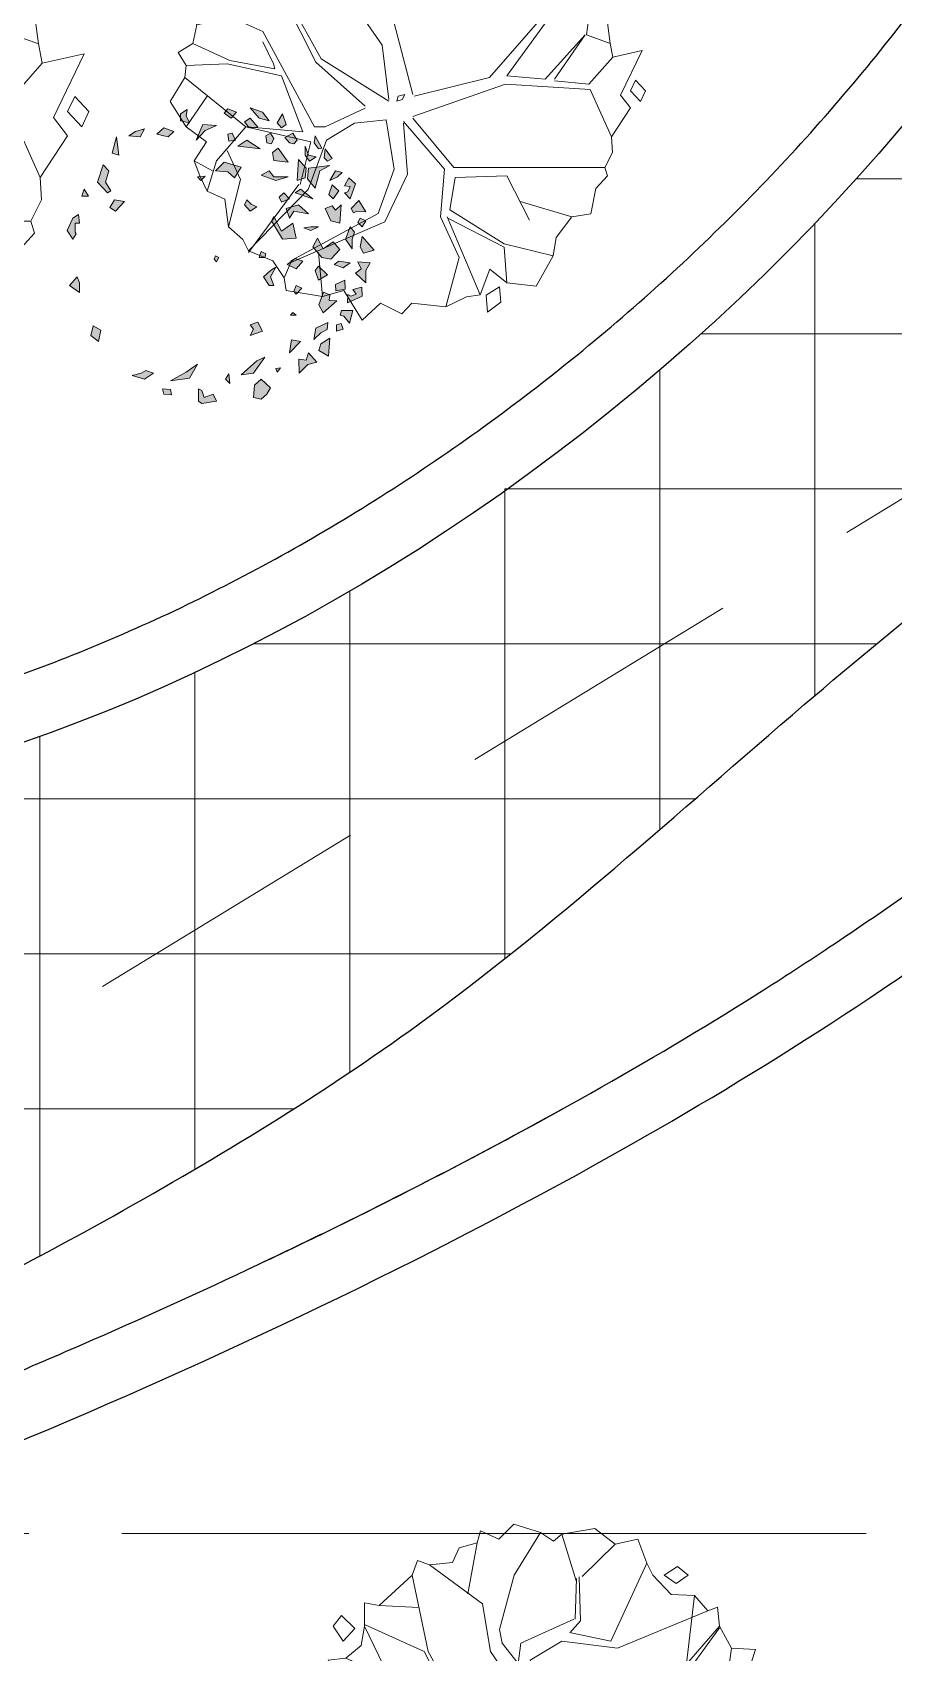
# Model space of a CAD drawing. Header units: inches. Extents: x -12 to 20935469, y -1604 to 24729220.
# Drawn here: x 20918247.1 to 20918313.8, y 24710426.8 to 24710552.2 of the extents above; entities that cross this region are included whole.
import ezdxf

# ---------------------------------------------------------------- set-up
doc = ezdxf.new("R2010")
doc.units = ezdxf.units.IN
doc.header["$LTSCALE"] = 0.03
doc.header["$MEASUREMENT"] = 0
doc.linetypes.add('ACAD_ISO08W100', pattern=[36, 24, -3, 6, -3])
doc.linetypes.add('DASHED2', pattern=[0.375, 0.25, -0.125])
for name, color, linetype, lineweight in [('Dot', 253, 'Continuous', 0), ('Grid Line', 252, 'Continuous', 18), ('hatch-1', 253, 'Continuous', 5), ('ILLUSTR-TREE', 74, 'Continuous', 0), ('wind.', 150, 'Continuous', 20)]:
    doc.layers.add(name, color=color, linetype=linetype, lineweight=lineweight)
doc.styles.add('ATTR', font='romans.shx', dxfattribs={"width": 0.8, "height": 0.7})

# ---------------------------------------------------------------- blocks, each defined once
blk = doc.blocks.new('fff')
at = {"layer": 'Grid Line', "color": 252, "linetype": 'ACAD_ISO08W100', "lineweight": 9, "ltscale": 80, "true_color": 0x939598}
blk.add_line((20833096.95, 24723708.72), (20830726.15, 24723708.72), dxfattribs=at)
blk = doc.blocks.new('TREE_009')
at = {"layer": 'ILLUSTR-TREE'}
for p, q in [((-12174.22, 13910.26), (-12175.66, 13905.24)), ((-12166.65, 13906.74), (-12174.22, 13910.26)), ((-12160.46, 13912.91), (-12166.65, 13906.74)), ((-12149.34, 13909.54), (-12160.46, 13912.91)), ((-12149.34, 13909.54), (-12160.26, 13891.83)), ((-12143.96, 13905.85), (-12149.34, 13909.54)), ((-12140.45, 13908.76), (-12143.96, 13905.85)), ((-12126.77, 13911.14), (-12140.45, 13908.76)), ((-12140.45, 13908.76), (-12134.4, 13889.01)), ((-12118.31, 13904.71), (-12126.77, 13911.14)), ((-12175.66, 13905.24), (-12183.16, 13903.21)), ((-12179.51, 13884.08), (-12175.66, 13905.24)), ((-12132.06, 13891.31), (-12118.31, 13904.71)), ((-12108.88, 13906.74), (-12118.31, 13904.71)), ((-12105.24, 13896.77), (-12108.88, 13906.74)), ((-12183.16, 13903.21), (-12185.91, 13897.04)), ((-12200.35, 13897.92), (-12202.62, 13891.83)), ((-12195.47, 13896.07), (-12200.35, 13897.92)), ((-12185.91, 13897.04), (-12195.47, 13896.07)), ((-12195.47, 13896.07), (-12173.46, 13879.85)), ((-12120.09, 13864.33), (-12105.24, 13896.77)), ((-12102.7, 13891.75), (-12105.24, 13896.77)), ((-12097.95, 13891.83), (-12092.45, 13895.36)), ((-12092.45, 13895.36), (-12088.05, 13891.83)), ((-12202.62, 13891.83), (-12216.38, 13879.14)), ((-12196.02, 13860.09), (-12202.62, 13891.83)), ((-12160.26, 13891.83), (-12166.31, 13869.26)), ((-12134.95, 13873.5), (-12134.4, 13890.42)), ((-12133.3, 13891.13), (-12132.75, 13872.79)), ((-12095.13, 13883.81), (-12102.7, 13891.75)), ((-12093, 13888.31), (-12097.95, 13891.83)), ((-12088.05, 13891.83), (-12093, 13888.31)), ((-12085.43, 13883.37), (-12095.13, 13883.81)), ((-12085.43, 13883.37), (-12088.74, 13855.16)), ((-12079.93, 13877.02), (-12085.43, 13883.37)), ((-12222.36, 13880.28), (-12222.43, 13870.68)), ((-12216.38, 13879.14), (-12222.36, 13880.28)), ((-12199.87, 13878.43), (-12216.38, 13879.14)), ((-12173.46, 13879.85), (-12170.16, 13860.09)), ((-12117.34, 13861.51), (-12079.93, 13877.02)), ((-12075.87, 13878.52), (-12079.93, 13877.02)), ((-12074.98, 13870.68), (-12075.87, 13878.52)), ((-12231.99, 13875), (-12235.43, 13870.59)), ((-12226.48, 13869.71), (-12231.99, 13875)), ((-12197.67, 13860.09), (-12222.43, 13871.38)), ((-12157.51, 13863.62), (-12135.5, 13873.5)), ((-12132.75, 13872.79), (-12137.15, 13867.85)), ((-12235.43, 13870.59), (-12231.3, 13864.41)), ((-12231.3, 13864.41), (-12226.48, 13869.71)), ((-12222.43, 13870.68), (-12223.73, 13862.65)), ((-12222.43, 13870.68), (-12212.52, 13850.22)), ((-12166.31, 13869.26), (-12165.21, 13863.62)), ((-12136.6, 13867.85), (-12120.09, 13864.33)), ((-12112.39, 13827.65), (-12074.98, 13870.68)), ((-12074.98, 13869.97), (-12105.24, 13828.35)), ((-12070.03, 13861.51), (-12074.98, 13870.68)), ((-12223.73, 13862.65), (-12230.13, 13857.27)), ((-12165.21, 13863.62), (-12158.61, 13855.16)), ((-12158.61, 13855.16), (-12157.51, 13863.62)), ((-12153.66, 13856.57), (-12140.45, 13864.33)), ((-12140.45, 13864.33), (-12117.34, 13861.51)), ((-12230.13, 13857.27), (-12237.49, 13856.48)), ((-12206.47, 13846.69), (-12230.13, 13857.27)), ((-12184.47, 13834), (-12197.67, 13860.09)), ((-12182.26, 13835.41), (-12196.02, 13860.09)), ((-12170.16, 13860.09), (-12156.96, 13841.05)), ((-12072.23, 13845.28), (-12070.03, 13861.51)), ((-12060.06, 13860.89), (-12070.03, 13861.51)), ((-12063.49, 13850.31), (-12060.06, 13860.89)), ((-12237.49, 13856.48), (-12233.98, 13849.52)), ((-12220.78, 13852.34), (-12233.98, 13849.52)), ((-12144.3, 13820.6), (-12153.66, 13856.57)), ((-12233.98, 13849.52), (-12235.63, 13841.76)), ((-12062.33, 13841.76), (-12063.49, 13850.31)), ((-12185.02, 13807.2), (-12206.47, 13846.69)), ((-12089.29, 13826.94), (-12072.78, 13845.28)), ((-12072.78, 13845.28), (-12085.43, 13826.94)), ((-12072.23, 13845.28), (-12062.33, 13841.76)), ((-12235.63, 13841.76), (-12241.62, 13837.97)), ((-12235.63, 13841.76), (-12220.23, 13834.7)), ((-12202.07, 13833.29), (-12206.47, 13842.46)), ((-12156.96, 13841.05), (-12154.21, 13818.48)), ((-12061.23, 13836.11), (-12062.33, 13841.76)), ((-12049.05, 13838.85), (-12061.23, 13836.11)), ((-12057.99, 13820.33), (-12049.05, 13838.85)), ((-12241.62, 13837.97), (-12238.38, 13832.59)), ((-12220.23, 13834.7), (-12201.52, 13831.18)), ((-12164.11, 13815.66), (-12184.47, 13834)), ((-12154.21, 13817.78), (-12182.26, 13835.41)), ((-12071.13, 13824.83), (-12061.23, 13836.11)), ((-12238.38, 13832.59), (-12238.93, 13827.65)), ((-12221.33, 13833.29), (-12238.38, 13832.59)), ((-12198.77, 13828.35), (-12221.33, 13833.29)), ((-12201.52, 13831.18), (-12202.07, 13833.29)), ((-12238.93, 13827.65), (-12245.05, 13817.69)), ((-12213.63, 13807.2), (-12238.93, 13827.65)), ((-12189.97, 13805.08), (-12198.77, 13828.35)), ((-12144.3, 13811.43), (-12105.79, 13824.83)), ((-12143.75, 13819.89), (-12112.39, 13827.65)), ((-12105.79, 13824.83), (-12070.58, 13822.71)), ((-12105.24, 13828.35), (-12089.29, 13826.94)), ((-12085.43, 13826.24), (-12071.13, 13824.83)), ((-12051.8, 13826.5), (-12053.87, 13822.1)), ((-12047.68, 13822.1), (-12051.8, 13826.5)), ((-12229.58, 13819.89), (-12238.38, 13807.2)), ((-12150.36, 13819.89), (-12150.9, 13817.78)), ((-12147.6, 13820.6), (-12150.36, 13819.89)), ((-12148.7, 13818.48), (-12147.6, 13820.6)), ((-12070.58, 13822.71), (-12061.78, 13802.96)), ((-12053.87, 13815.04), (-12057.99, 13820.33)), ((-12053.87, 13822.1), (-12049.74, 13817.69)), ((-12049.74, 13817.69), (-12047.68, 13822.1)), ((-12245.05, 13817.69), (-12238.38, 13807.2)), ((-12164.11, 13814.95), (-12180.61, 13807.2)), ((-12150.9, 13817.78), (-12148.7, 13818.48)), ((-12061.78, 13802.96), (-12053.87, 13815.04)), ((-12155.31, 13810.02), (-12168.51, 13808.61)), ((-12155.31, 13810.02), (-12152.01, 13789.56)), ((-12144.3, 13810.72), (-12127.25, 13790.27)), ((-12238.38, 13807.2), (-12229.92, 13800.94)), ((-12213.63, 13807.2), (-12225.73, 13793.09)), ((-12186.67, 13800.85), (-12213.63, 13807.2)), ((-12213.07, 13807.2), (-12189.97, 13805.08)), ((-12180.61, 13807.2), (-12185.02, 13807.2)), ((-12168.51, 13808.61), (-12180.06, 13801.55)), ((-12148.15, 13809.31), (-12131.1, 13789.56)), ((-12148.15, 13808.61), (-12146.5, 13787.45)), ((-12229.92, 13800.94), (-12235.08, 13793.09)), ((-12191.07, 13783.21), (-12186.67, 13800.85)), ((-12180.06, 13801.55), (-12187.77, 13781.1)), ((-12061.43, 13796.53), (-12061.78, 13802.96)), ((-12221.33, 13797.32), (-12215.83, 13785.33)), ((-12064.53, 13790.27), (-12061.43, 13796.53)), ((-12227.38, 13788.86), (-12235.08, 13793.09)), ((-12235.08, 13793.09), (-12232.68, 13786.83)), ((-12225.73, 13793.09), (-12229.58, 13780.39)), ((-12232.68, 13786.83), (-12229.58, 13780.39)), ((-12152.01, 13789.56), (-12158.61, 13771.22)), ((-12146.5, 13787.45), (-12155.86, 13767.7)), ((-12131.1, 13789.56), (-12132.75, 13769.81)), ((-12127.25, 13790.27), (-12064.53, 13790.27)), ((-12126.7, 13786.04), (-12105.24, 13786.74)), ((-12105.24, 13786.74), (-12095.89, 13768.4)), ((-12068.31, 13781.54), (-12063.49, 13786.83)), ((-12063.49, 13786.83), (-12064.53, 13790.27)), ((-12215.83, 13785.33), (-12220.78, 13765.58)), ((-12212.52, 13755), (-12191.62, 13783.21)), ((-12126.7, 13786.04), (-12128.9, 13772.63)), ((-12229.58, 13780.39), (-12222.36, 13777.13)), ((-12222.36, 13777.13), (-12220.78, 13765.58)), ((-12187.77, 13781.1), (-12212.52, 13755.71)), ((-12070.37, 13770.96), (-12068.31, 13781.54)), ((-12128.9, 13772.63), (-12106.34, 13758.53)), ((-12099.74, 13776.16), (-12078.28, 13769.81)), ((-12158.61, 13771.22), (-12194.92, 13751.47)), ((-12155.86, 13767.7), (-12194.92, 13750.77)), ((-12132.75, 13769.81), (-12125.05, 13752.89)), ((-12130, 13769.81), (-12116.24, 13737.37)), ((-12129.45, 13769.11), (-12106.34, 13757.12)), ((-12084.81, 13761.26), (-12078.28, 13769.81)), ((-12078.28, 13769.81), (-12070.37, 13770.96)), ((-12220.78, 13765.58), (-12214.79, 13760.38)), ((-12214.79, 13760.38), (-12212.52, 13755.71)), ((-12106.34, 13758.53), (-12085.98, 13753.59)), ((-12085.98, 13753.59), (-12084.81, 13761.26)), ((-12212.52, 13755.71), (-12202.42, 13751.56)), ((-12183.37, 13755), (-12181.71, 13736.66)), ((-12106.34, 13757.12), (-12105.24, 13742.31)), ((-12093.07, 13740.98), (-12085.98, 13753.59)), ((-12202.42, 13751.56), (-12197.67, 13744.42)), ((-12194.92, 13750.77), (-12197.67, 13744.42)), ((-12125.05, 13752.89), (-12130.55, 13732.43)), ((-12197.67, 13744.42), (-12196.91, 13739.22)), ((-12116.24, 13737.37), (-12112.32, 13748.04)), ((-12112.32, 13748.04), (-12105.24, 13742.31)), ((-12108.27, 13740.72), (-12113.77, 13737.19)), ((-12107.72, 13734.37), (-12108.27, 13740.72)), ((-12105.24, 13742.31), (-12093.07, 13740.98)), ((-12196.91, 13739.22), (-12181.71, 13736.66)), ((-12181.71, 13736.66), (-12172.84, 13739.22)), ((-12172.84, 13739.22), (-12165.28, 13726.88)), ((-12130.55, 13732.43), (-12121.95, 13736.57)), ((-12121.95, 13736.57), (-12116.24, 13737.37)), ((-12113.77, 13737.19), (-12113.22, 13730.14)), ((-12165.28, 13726.88), (-12157.71, 13733.93)), ((-12157.71, 13733.93), (-12148.77, 13729.52)), ((-12148.77, 13729.52), (-12144.65, 13733.93)), ((-12144.65, 13733.93), (-12130.55, 13732.43)), ((-12113.22, 13730.14), (-12107.72, 13734.37))]:
    blk.add_line(p, q, dxfattribs=at)
at = {"layer": 'ILLUSTR-TREE', "style": 'ATTR', "width": 0.8, "flags": 9}
blk.add_attdef('ESTCODE', (-12147.6, 13820.6), '', height=1.05, dxfattribs=at)
blk = doc.blocks.new('GRN1')
at = {"layer": 'ILLUSTR-TREE', "true_color": 0x30441d}
h = blk.add_hatch(color=89, dxfattribs=at)
h.paths.add_polyline_path([(0.2571, -0.0526), (0.2603, -0.0695), (0.2735, -0.0695), (0.2817, -0.0569), (0.2702, -0.059)])
h.paths.add_polyline_path([(0.2406, -0.0821), (0.2308, -0.0927), (0.2357, -0.1137), (0.2472, -0.1011)])
h.paths.add_polyline_path([(0.1897, 0.2148), (0.1848, 0.2064), (0.1914, 0.2), (0.2078, 0.2021)])
h.paths.add_polyline_path([(0.193, 0.1853), (0.1848, 0.1727), (0.1963, 0.1642), (0.2127, 0.1642), (0.1963, 0.1706)])
h.paths.add_polyline_path([(0.1864, 0.1053), (0.2012, 0.1032), (0.2094, 0.1137), (0.1831, 0.1327)])
h.paths.add_polyline_path([(0.2603, 0.0969), (0.2653, 0.0779), (0.285, 0.0611), (0.2768, 0.0842)])
h.paths.add_polyline_path([(0.2078, 0.08), (0.2242, 0.0547), (0.2127, 0.0379), (0.2111, 0.0547)])
h.paths.add_polyline_path([(0.2521, -0.0021), (0.2538, -0.0274), (0.2242, -0.04), (0.2423, -0.0232)])
h.paths.add_polyline_path([(0.2653, 0.0253), (0.2751, 0.0126), (0.2833, 0.019), (0.2768, 0.0358)])
h.paths.add_polyline_path([(0.2373, 0.0274), (0.2357, 0.019), (0.2226, 0.0211), (0.2242, 0.0337)])
h.paths.add_polyline_path([(0.2488, 0.0758), (0.2472, 0.059), (0.2587, 0.0505), (0.2653, 0.0611)])
h.paths.add_polyline_path([(0.2094, 0.1958), (0.2078, 0.1895), (0.2193, 0.1811), (0.2324, 0.1832)])
h.paths.add_polyline_path([(0.2291, 0.1263), (0.2193, 0.1348), (0.2176, 0.1432), (0.2242, 0.1495), (0.2373, 0.1411)])
h.paths.add_polyline_path([(0.2373, 0.099), (0.2275, 0.1053), (0.2176, 0.1011), (0.2193, 0.0927), (0.2324, 0.0905)])
h.paths.add_polyline_path([(0.2538, 0.1284), (0.2472, 0.12), (0.2571, 0.1116), (0.2735, 0.1221)])
h.paths.add_polyline_path([(0.1963, -0.1853), (0.1996, -0.1979), (0.2308, -0.1895)])
h.paths.add_polyline_path([(0.2456, -0.1369), (0.2308, -0.1453), (0.2324, -0.1663), (0.2406, -0.1537)])
h.paths.add_polyline_path([(0.0402, 0.1474), (0.0386, 0.1221), (0.0731, 0.1011), (0.0813, 0.1053), (0.0534, 0.12), (0.0682, 0.1411)])
h.paths.add_polyline_path([(0.0731, 0.278), (0.0616, 0.2716), (0.0698, 0.2632), (0.078, 0.2674)])
h.paths.add_polyline_path([(-0.2275, -0.0884), (-0.2226, -0.0526), (-0.1963, -0.0379), (-0.2111, -0.059)])
h.paths.add_polyline_path([(0.0205, 0.2527), (0.0386, 0.24), (0.0616, 0.2485), (0.0517, 0.2569), (0.0386, 0.2527)])
h.paths.add_polyline_path([(-0.2406, 0.099), (-0.2242, 0.0821), (-0.2357, 0.0695), (-0.2587, 0.0674), (-0.262, 0.0821), (-0.2521, 0.0927)])
h.paths.add_polyline_path([(-0.2324, 0.0232), (-0.2242, 0.0147), (-0.2143, 0.0211)])
h.paths.add_polyline_path([(-0.1307, 0.2358), (-0.1344, 0.2232), (-0.1226, 0.2231), (-0.1198, 0.2319)])
h.paths.add_polyline_path([(-0.1039, 0.2299), (-0.106, 0.2367), (-0.1191, 0.2474), (-0.0951, 0.2536), (-0.0951, 0.2327)])
h.paths.add_polyline_path([(-0.0555, 0.2396), (-0.0585, 0.2217), (-0.0467, 0.2215), (-0.0384, 0.2388)])
h.paths.add_polyline_path([(-0.0771, 0.224), (-0.1, 0.1981), (-0.0846, 0.1897), (-0.0609, 0.1985), (-0.0663, 0.2109), (-0.0766, 0.2096)])
h.paths.add_polyline_path([(-0.216, 0.0442), (-0.2127, 0.0674), (-0.1831, 0.0884), (-0.1897, 0.0737)])
h.paths.add_polyline_path([(-0.1421, 0.0611), (-0.1339, 0.0842), (-0.1174, 0.0758), (-0.1224, 0.0611), (-0.1306, 0.0674)])
h.paths.add_polyline_path([(-0.1812, 0.2081), (-0.1707, 0.1899), (-0.1581, 0.1935), (-0.1472, 0.2104)])
h.paths.add_polyline_path([(-0.2132, 0.1534), (-0.187, 0.1527), (-0.1886, 0.166), (-0.1749, 0.1708), (-0.1924, 0.186), (-0.1969, 0.1696)])
h.paths.add_polyline_path([(-0.15, 0.1808), (-0.1283, 0.1846), (-0.118, 0.2068), (-0.1309, 0.2058), (-0.1372, 0.1936)])
h.paths.add_polyline_path([(-0.1536, 0.1558), (-0.1749, 0.1348), (-0.1503, 0.139)])
h.paths.add_polyline_path([(-0.1043, 0.1474), (-0.1043, 0.1369), (-0.0994, 0.1411)])
h.paths.add_polyline_path([(-0.2028, 0.1179), (-0.2111, 0.1116), (-0.2045, 0.1095)])
h.paths.add_polyline_path([(-0.0205, 0.099), (-0.032, 0.0863), (-0.0485, 0.0969), (-0.0485, 0.1053), (-0.032, 0.099), (-0.014, 0.1095)])
h.paths.add_polyline_path([(0.0189, 0.2295), (0.0008, 0.2127), (0.0041, 0.1958), (0.0238, 0.179), (0.0402, 0.1874), (0.0205, 0.1979), (0.0337, 0.2169)])
h.paths.add_polyline_path([(-0.0287, 0.2064), (-0.0386, 0.1895), (-0.0205, 0.1832), (-0.0123, 0.1895)])
h.paths.add_polyline_path([(-0.0534, 0.1579), (-0.0649, 0.1474), (-0.06, 0.1432), (-0.0485, 0.1474)])
h.paths.add_polyline_path([(0.0178, 0.294), (0.0123, 0.2737), (0.0238, 0.2674), (0.0435, 0.2716)])
h.paths.add_polyline_path([(-0.0435, 0.278), (-0.0255, 0.259), (-0.0172, 0.2695), (-0.0041, 0.2632), (-0.0057, 0.2864), (-0.0205, 0.278)])
h.paths.add_polyline_path([(-0.0808, 0.244), (-0.0685, 0.2712), (-0.0515, 0.2704), (-0.056, 0.254), (-0.0646, 0.2603), (-0.0686, 0.2503), (-0.0653, 0.2447)])
h.paths.add_polyline_path([(0.0041, 0.0021), (-0.0041, -0.0021), (0.0008, -0.0063), (0.0074, -0.0042)])
h.paths.add_polyline_path([(0.0041, 0.0884), (0.0107, 0.0905), (0.0156, 0.0821), (0.0041, 0.0779)])
h.paths.add_polyline_path([(-0.0025, 0.16), (-0.0172, 0.1474), (-0.009, 0.1306), (0.0025, 0.1453)])
h.paths.add_polyline_path([(-0.0057, 0.2485), (-0.0156, 0.2358), (-0.009, 0.219), (-0.0025, 0.2274)])
h.paths.add_polyline_path([(0.0616, 0.1895), (0.055, 0.1748), (0.06, 0.1621), (0.0616, 0.1748)])
h.paths.add_polyline_path([(0.1634, 0.2337), (0.1552, 0.2253), (0.1486, 0.2106), (0.1667, 0.2211)])
h.paths.add_polyline_path([(0.1552, 0.1327), (0.1486, 0.1095), (0.1585, 0.0821), (0.1667, 0.0969), (0.1552, 0.1053)])
h.paths.add_polyline_path([(0.0994, 0.0737), (0.0912, 0.0611), (0.1027, 0.0505), (0.1125, 0.0547), (0.1043, 0.0632)])
h.paths.add_polyline_path([(0.1569, -0.0232), (0.1486, -0.0316), (0.1552, -0.0379)])
h.paths.add_polyline_path([(0.1536, 0.0316), (0.1651, 0.019), (0.1667, -0.0042), (0.1831, 0.0126), (0.1733, 0.0442)])
h.paths.add_polyline_path([(0.1027, 0.2316), (0.0682, 0.2295), (0.0731, 0.2127), (0.0961, 0.2021), (0.101, 0.2148), (0.0928, 0.2211)])
h.paths.add_polyline_path([(0.1289, 0.2274), (0.1142, 0.2169), (0.1224, 0.2085), (0.1404, 0.2148)])
h.paths.add_polyline_path([(0.0862, 0.1706), (0.0912, 0.1432), (0.078, 0.1348), (0.0961, 0.1284), (0.1027, 0.1516)])
h.paths.add_polyline_path([(0.1339, 0.1832), (0.1667, 0.1916), (0.1766, 0.2106), (0.1716, 0.1706), (0.1519, 0.1685)])
h.paths.add_polyline_path([(0.1257, 0.1453), (0.1142, 0.179), (0.1322, 0.1558)])
h.paths.add_polyline_path([(0.1536, 0.1642), (0.1486, 0.1495), (0.1881, 0.1516), (0.1716, 0.1663)])
h.paths.add_polyline_path([(0.1142, 0.1348), (0.1076, 0.12), (0.1174, 0.1158), (0.1257, 0.1242)])
h.paths.add_polyline_path([(0.0879, 0.2548), (0.0912, 0.2611), (0.0895, 0.278), (0.1109, 0.2653), (0.0961, 0.2506)])
h.paths.add_polyline_path([(0.1142, 0.2485), (0.1421, 0.259), (0.1536, 0.2464), (0.1388, 0.2379), (0.1371, 0.2485), (0.1273, 0.2443), (0.1257, 0.2379)])
h.paths.add_polyline_path([(-0.2521, -0.0084), (-0.2653, -0.0021), (-0.2702, -0.0295), (-0.2653, -0.0358), (-0.2423, -0.0358), (-0.2456, -0.0295), (-0.2587, -0.0253)])
h.paths.add_polyline_path([(-0.2538, -0.0863), (-0.2439, -0.0884), (-0.2423, -0.1032), (-0.2521, -0.1011)])
h.paths.add_polyline_path([(0.055, -0.2822), (0.0386, -0.2716), (0.0485, -0.2653), (0.0517, -0.2674), (0.0682, -0.2674), (0.0682, -0.259), (0.0846, -0.2611), (0.078, -0.2716)])
h.paths.add_polyline_path([(-0.1322, -0.219), (-0.1536, -0.2232), (-0.1421, -0.2379), (-0.124, -0.2337)])
h.paths.add_polyline_path([(-0.2176, -0.16), (-0.2242, -0.1369), (-0.2127, -0.12), (-0.2078, -0.1348), (-0.2127, -0.1432)])
h.paths.add_polyline_path([(-0.0485, -0.278), (-0.0616, -0.259), (-0.0435, -0.259), (-0.032, -0.2632)])
h.paths.add_polyline_path([(0.1289, -0.2), (0.1257, -0.2064), (0.1454, -0.2253), (0.1782, -0.2148), (0.1667, -0.2043), (0.1454, -0.2106)])
h.paths.add_polyline_path([(0.1191, -0.2548), (0.1322, -0.2506), (0.1191, -0.2422)])
h.paths.add_polyline_path([(0.1092, -0.1748), (0.0912, -0.1916), (0.0977, -0.2021), (0.1125, -0.1937)])
at = {"layer": 'ILLUSTR-TREE', "color": 89, "true_color": 0x30441d}
for p, q in [((-0.0205, 0.278), (-0.0435, 0.278)), ((-0.0435, 0.278), (-0.0255, 0.259)), ((-0.0057, 0.2864), (-0.0205, 0.278)), ((-0.0041, 0.2632), (-0.0057, 0.2864)), ((0.0178, 0.294), (0.0123, 0.2737)), ((0.0123, 0.2737), (0.0238, 0.2674)), ((0.0435, 0.2716), (0.0178, 0.294)), ((0.0731, 0.278), (0.0616, 0.2716)), ((0.078, 0.2674), (0.0731, 0.278)), ((0.0895, 0.278), (0.1109, 0.2653)), ((0.0912, 0.2611), (0.0895, 0.278)), ((-0.1191, 0.2474), (-0.0951, 0.2536)), ((-0.106, 0.2367), (-0.1191, 0.2474)), ((-0.0951, 0.2536), (-0.0951, 0.2327)), ((-0.0808, 0.244), (-0.0685, 0.2712)), ((-0.0653, 0.2447), (-0.0808, 0.244)), ((-0.0646, 0.2603), (-0.0686, 0.2503)), ((-0.0686, 0.2503), (-0.0653, 0.2447)), ((-0.0685, 0.2712), (-0.0515, 0.2704)), ((-0.056, 0.254), (-0.0646, 0.2603)), ((-0.0515, 0.2704), (-0.056, 0.254)), ((-0.0255, 0.259), (-0.0172, 0.2695)), ((-0.0172, 0.2695), (-0.0041, 0.2632)), ((-0.0057, 0.2485), (-0.0156, 0.2358)), ((-0.0025, 0.2274), (-0.0057, 0.2485)), ((0.0386, 0.2527), (0.0205, 0.2527)), ((0.0205, 0.2527), (0.0386, 0.24)), ((0.0238, 0.2674), (0.0435, 0.2716)), ((0.0517, 0.2569), (0.0386, 0.2527)), ((0.0386, 0.24), (0.0616, 0.2485)), ((0.0616, 0.2485), (0.0517, 0.2569)), ((0.0616, 0.2716), (0.0698, 0.2632)), ((0.0698, 0.2632), (0.078, 0.2674)), ((0.0879, 0.2548), (0.0912, 0.2611)), ((0.0961, 0.2506), (0.0879, 0.2548)), ((0.1109, 0.2653), (0.0961, 0.2506)), ((0.1142, 0.2485), (0.1421, 0.259)), ((0.1257, 0.2379), (0.1142, 0.2485)), ((0.1273, 0.2443), (0.1257, 0.2379)), ((0.1371, 0.2485), (0.1273, 0.2443)), ((0.1388, 0.2379), (0.1371, 0.2485)), ((0.1536, 0.2464), (0.1388, 0.2379)), ((0.1421, 0.259), (0.1536, 0.2464)), ((-0.1307, 0.2358), (-0.1344, 0.2232)), ((-0.1344, 0.2232), (-0.1226, 0.2231)), ((-0.1198, 0.2319), (-0.1307, 0.2358)), ((-0.1226, 0.2231), (-0.1198, 0.2319)), ((-0.1039, 0.2299), (-0.106, 0.2367)), ((-0.0951, 0.2327), (-0.1039, 0.2299)), ((-0.0771, 0.224), (-0.1, 0.1981)), ((-0.0766, 0.2096), (-0.0771, 0.224)), ((-0.0555, 0.2396), (-0.0585, 0.2217)), ((-0.0585, 0.2217), (-0.0467, 0.2215)), ((-0.0384, 0.2388), (-0.0555, 0.2396)), ((-0.0467, 0.2215), (-0.0384, 0.2388)), ((-0.0156, 0.2358), (-0.009, 0.219)), ((-0.009, 0.219), (-0.0025, 0.2274)), ((0.0189, 0.2295), (0.0008, 0.2127)), ((0.0337, 0.2169), (0.0189, 0.2295)), ((0.0205, 0.1979), (0.0337, 0.2169)), ((0.1027, 0.2316), (0.0682, 0.2295)), ((0.0682, 0.2295), (0.0731, 0.2127)), ((0.0928, 0.2211), (0.1027, 0.2316)), ((0.101, 0.2148), (0.0928, 0.2211)), ((0.0961, 0.2021), (0.101, 0.2148)), ((0.1289, 0.2274), (0.1142, 0.2169)), ((0.1142, 0.2169), (0.1224, 0.2085)), ((0.1224, 0.2085), (0.1404, 0.2148)), ((0.1404, 0.2148), (0.1289, 0.2274)), ((0.1552, 0.2253), (0.1486, 0.2106)), ((0.1486, 0.2106), (0.1667, 0.2211)), ((0.1634, 0.2337), (0.1552, 0.2253)), ((0.1667, 0.2211), (0.1634, 0.2337)), ((0.1897, 0.2148), (0.1848, 0.2064)), ((0.2078, 0.2021), (0.1897, 0.2148)), ((-0.1924, 0.186), (-0.1969, 0.1696)), ((-0.1749, 0.1708), (-0.1924, 0.186)), ((-0.1472, 0.2104), (-0.1812, 0.2081)), ((-0.1812, 0.2081), (-0.1707, 0.1899)), ((-0.1707, 0.1899), (-0.1581, 0.1935)), ((-0.1581, 0.1935), (-0.1472, 0.2104)), ((-0.1372, 0.1936), (-0.15, 0.1808)), ((-0.15, 0.1808), (-0.1283, 0.1846)), ((-0.1309, 0.2058), (-0.1372, 0.1936)), ((-0.118, 0.2068), (-0.1309, 0.2058)), ((-0.1283, 0.1846), (-0.118, 0.2068)), ((-0.1, 0.1981), (-0.0846, 0.1897)), ((-0.0846, 0.1897), (-0.0609, 0.1985)), ((-0.0663, 0.2109), (-0.0766, 0.2096)), ((-0.0609, 0.1985), (-0.0663, 0.2109)), ((-0.0287, 0.2064), (-0.0386, 0.1895)), ((-0.0386, 0.1895), (-0.0205, 0.1832)), ((-0.0123, 0.1895), (-0.0287, 0.2064)), ((-0.0205, 0.1832), (-0.0123, 0.1895)), ((0.0008, 0.2127), (0.0041, 0.1958)), ((0.0041, 0.1958), (0.0238, 0.179)), ((0.0402, 0.1874), (0.0205, 0.1979)), ((0.0238, 0.179), (0.0402, 0.1874)), ((0.0616, 0.1895), (0.055, 0.1748)), ((0.0616, 0.1748), (0.0616, 0.1895)), ((0.0731, 0.2127), (0.0961, 0.2021)), ((0.1339, 0.1832), (0.1667, 0.1916)), ((0.1519, 0.1685), (0.1339, 0.1832)), ((0.1667, 0.1916), (0.1766, 0.2106)), ((0.1766, 0.2106), (0.1716, 0.1706)), ((0.1848, 0.2064), (0.1914, 0.2)), ((0.193, 0.1853), (0.1848, 0.1727)), ((0.1914, 0.2), (0.2078, 0.2021)), ((0.1963, 0.1706), (0.193, 0.1853)), ((0.2094, 0.1958), (0.2078, 0.1895)), ((0.2078, 0.1895), (0.2193, 0.1811)), ((0.2324, 0.1832), (0.2094, 0.1958)), ((0.2193, 0.1811), (0.2324, 0.1832)), ((-0.1969, 0.1696), (-0.2132, 0.1534)), ((-0.2132, 0.1534), (-0.187, 0.1527)), ((-0.1886, 0.166), (-0.1749, 0.1708)), ((-0.187, 0.1527), (-0.1886, 0.166)), ((-0.1536, 0.1558), (-0.1749, 0.1348)), ((-0.1503, 0.139), (-0.1536, 0.1558)), ((-0.0534, 0.1579), (-0.0649, 0.1474)), ((-0.0485, 0.1474), (-0.0534, 0.1579)), ((-0.0025, 0.16), (-0.0172, 0.1474)), ((0.0025, 0.1453), (-0.0025, 0.16)), ((0.055, 0.1748), (0.06, 0.1621)), ((0.06, 0.1621), (0.0616, 0.1748)), ((0.1027, 0.1516), (0.0862, 0.1706)), ((0.0862, 0.1706), (0.0912, 0.1432)), ((0.1142, 0.179), (0.1322, 0.1558)), ((0.1257, 0.1453), (0.1142, 0.179)), ((0.1322, 0.1558), (0.1257, 0.1453)), ((0.1536, 0.1642), (0.1486, 0.1495)), ((0.1716, 0.1706), (0.1519, 0.1685)), ((0.1716, 0.1663), (0.1536, 0.1642)), ((0.1881, 0.1516), (0.1716, 0.1663)), ((0.1848, 0.1727), (0.1963, 0.1642)), ((0.2127, 0.1642), (0.1963, 0.1706)), ((0.1963, 0.1642), (0.2127, 0.1642)), ((-0.1749, 0.1348), (-0.1503, 0.139)), ((-0.0994, 0.1411), (-0.1043, 0.1474)), ((-0.1043, 0.1474), (-0.1043, 0.1369)), ((-0.1043, 0.1369), (-0.0994, 0.1411)), ((-0.0649, 0.1474), (-0.06, 0.1432)), ((-0.06, 0.1432), (-0.0485, 0.1474)), ((-0.0172, 0.1474), (-0.009, 0.1306)), ((-0.009, 0.1306), (0.0025, 0.1453)), ((0.0402, 0.1474), (0.0386, 0.1221)), ((0.0386, 0.1221), (0.0731, 0.1011)), ((0.0682, 0.1411), (0.0402, 0.1474)), ((0.0534, 0.12), (0.0682, 0.1411)), ((0.0912, 0.1432), (0.078, 0.1348)), ((0.078, 0.1348), (0.0961, 0.1284)), ((0.0961, 0.1284), (0.1027, 0.1516)), ((0.1142, 0.1348), (0.1076, 0.12)), ((0.1257, 0.1242), (0.1142, 0.1348)), ((0.1174, 0.1158), (0.1257, 0.1242)), ((0.1486, 0.1495), (0.1881, 0.1516)), ((0.1552, 0.1327), (0.1486, 0.1095)), ((0.1552, 0.1053), (0.1552, 0.1327)), ((0.2094, 0.1137), (0.1831, 0.1327)), ((0.1831, 0.1327), (0.1864, 0.1053)), ((0.2176, 0.1432), (0.2242, 0.1495)), ((0.2193, 0.1348), (0.2176, 0.1432)), ((0.2291, 0.1263), (0.2193, 0.1348)), ((0.2242, 0.1495), (0.2373, 0.1411)), ((0.2373, 0.1411), (0.2291, 0.1263)), ((0.2538, 0.1284), (0.2472, 0.12)), ((0.2735, 0.1221), (0.2538, 0.1284)), ((0.2571, 0.1116), (0.2735, 0.1221)), ((-0.262, 0.0821), (-0.2521, 0.0927)), ((-0.2521, 0.0927), (-0.2406, 0.099)), ((-0.2406, 0.099), (-0.2242, 0.0821)), ((-0.2028, 0.1179), (-0.2111, 0.1116)), ((-0.2111, 0.1116), (-0.2045, 0.1095)), ((-0.2045, 0.1095), (-0.2028, 0.1179)), ((-0.0485, 0.1053), (-0.032, 0.099)), ((-0.0485, 0.0969), (-0.0485, 0.1053)), ((-0.032, 0.0863), (-0.0485, 0.0969)), ((-0.032, 0.099), (-0.014, 0.1095)), ((-0.0205, 0.099), (-0.032, 0.0863)), ((-0.014, 0.1095), (-0.0205, 0.099)), ((0.0813, 0.1053), (0.0534, 0.12)), ((0.0731, 0.1011), (0.0813, 0.1053)), ((0.1076, 0.12), (0.1174, 0.1158)), ((0.1486, 0.1095), (0.1585, 0.0821)), ((0.1667, 0.0969), (0.1552, 0.1053)), ((0.1585, 0.0821), (0.1667, 0.0969)), ((0.1864, 0.1053), (0.2012, 0.1032)), ((0.2012, 0.1032), (0.2094, 0.1137)), ((0.2275, 0.1053), (0.2176, 0.1011)), ((0.2176, 0.1011), (0.2193, 0.0927)), ((0.2193, 0.0927), (0.2324, 0.0905)), ((0.2373, 0.099), (0.2275, 0.1053)), ((0.2324, 0.0905), (0.2373, 0.099)), ((0.2472, 0.12), (0.2571, 0.1116)), ((0.2768, 0.0842), (0.2603, 0.0969)), ((0.2603, 0.0969), (0.2653, 0.0779)), ((-0.2587, 0.0674), (-0.262, 0.0821)), ((-0.2357, 0.0695), (-0.2587, 0.0674)), ((-0.2242, 0.0821), (-0.2357, 0.0695)), ((-0.1897, 0.0737), (-0.216, 0.0442)), ((-0.216, 0.0442), (-0.2127, 0.0674)), ((-0.2127, 0.0674), (-0.1831, 0.0884)), ((-0.1831, 0.0884), (-0.1897, 0.0737)), ((-0.1421, 0.0611), (-0.1339, 0.0842)), ((-0.1306, 0.0674), (-0.1421, 0.0611)), ((-0.1339, 0.0842), (-0.1174, 0.0758)), ((-0.1224, 0.0611), (-0.1306, 0.0674)), ((-0.1174, 0.0758), (-0.1224, 0.0611)), ((0.0041, 0.0884), (0.0107, 0.0905)), ((0.0041, 0.0779), (0.0041, 0.0884)), ((0.0156, 0.0821), (0.0041, 0.0779)), ((0.0107, 0.0905), (0.0156, 0.0821)), ((0.0994, 0.0737), (0.0912, 0.0611)), ((0.0912, 0.0611), (0.1027, 0.0505)), ((0.1043, 0.0632), (0.0994, 0.0737)), ((0.1125, 0.0547), (0.1043, 0.0632)), ((0.2111, 0.0547), (0.2078, 0.08)), ((0.2078, 0.08), (0.2242, 0.0547)), ((0.2488, 0.0758), (0.2472, 0.059)), ((0.2653, 0.0611), (0.2488, 0.0758)), ((0.2587, 0.0505), (0.2653, 0.0611)), ((0.2653, 0.0779), (0.285, 0.0611)), ((0.285, 0.0611), (0.2768, 0.0842)), ((0.1027, 0.0505), (0.1125, 0.0547)), ((0.1733, 0.0442), (0.1536, 0.0316)), ((0.1536, 0.0316), (0.1651, 0.019)), ((0.1831, 0.0126), (0.1733, 0.0442)), ((0.2127, 0.0379), (0.2111, 0.0547)), ((0.2242, 0.0547), (0.2127, 0.0379)), ((0.2226, 0.0211), (0.2242, 0.0337)), ((0.2242, 0.0337), (0.2373, 0.0274)), ((0.2472, 0.059), (0.2587, 0.0505)), ((0.2768, 0.0358), (0.2653, 0.0253)), ((0.2833, 0.019), (0.2768, 0.0358)), ((-0.2143, 0.0211), (-0.2324, 0.0232)), ((-0.2324, 0.0232), (-0.2242, 0.0147)), ((-0.2242, 0.0147), (-0.2143, 0.0211)), ((0.0041, 0.0021), (-0.0041, -0.0021)), ((0.0074, -0.0042), (0.0041, 0.0021)), ((0.1651, 0.019), (0.1667, -0.0042)), ((0.1667, -0.0042), (0.1831, 0.0126)), ((0.2357, 0.019), (0.2226, 0.0211)), ((0.2373, 0.0274), (0.2357, 0.019)), ((0.2653, 0.0253), (0.2751, 0.0126)), ((0.2751, 0.0126), (0.2833, 0.019)), ((-0.2653, -0.0021), (-0.2702, -0.0295)), ((-0.2702, -0.0295), (-0.2653, -0.0358)), ((-0.2521, -0.0084), (-0.2653, -0.0021)), ((-0.2587, -0.0253), (-0.2521, -0.0084)), ((-0.2456, -0.0295), (-0.2587, -0.0253)), ((-0.2423, -0.0358), (-0.2456, -0.0295)), ((-0.0041, -0.0021), (0.0008, -0.0063)), ((0.0008, -0.0063), (0.0074, -0.0042)), ((0.1569, -0.0232), (0.1486, -0.0316)), ((0.1552, -0.0379), (0.1569, -0.0232)), ((0.2242, -0.04), (0.2423, -0.0232)), ((0.2538, -0.0274), (0.2242, -0.04)), ((0.2423, -0.0232), (0.2521, -0.0021)), ((0.2521, -0.0021), (0.2538, -0.0274)), ((-0.2653, -0.0358), (-0.2423, -0.0358)), ((-0.2275, -0.0884), (-0.2226, -0.0526)), ((-0.2111, -0.059), (-0.2275, -0.0884)), ((-0.2226, -0.0526), (-0.1963, -0.0379)), ((-0.1963, -0.0379), (-0.2111, -0.059)), ((0.1486, -0.0316), (0.1552, -0.0379)), ((0.2702, -0.059), (0.2571, -0.0526)), ((0.2571, -0.0526), (0.2603, -0.0695)), ((0.2817, -0.0569), (0.2702, -0.059)), ((0.2735, -0.0695), (0.2817, -0.0569)), ((-0.2521, -0.1011), (-0.2538, -0.0863)), ((-0.2538, -0.0863), (-0.2439, -0.0884)), ((-0.2439, -0.0884), (-0.2423, -0.1032)), ((0.2406, -0.0821), (0.2308, -0.0927)), ((0.2472, -0.1011), (0.2406, -0.0821)), ((0.2603, -0.0695), (0.2735, -0.0695)), ((-0.2423, -0.1032), (-0.2521, -0.1011)), ((-0.2242, -0.1369), (-0.2127, -0.12)), ((-0.2127, -0.12), (-0.2078, -0.1348)), ((0.2308, -0.0927), (0.2357, -0.1137)), ((0.2357, -0.1137), (0.2472, -0.1011)), ((-0.2176, -0.16), (-0.2242, -0.1369)), ((-0.2127, -0.1432), (-0.2176, -0.16)), ((-0.2078, -0.1348), (-0.2127, -0.1432)), ((0.2456, -0.1369), (0.2308, -0.1453)), ((0.2308, -0.1453), (0.2324, -0.1663)), ((0.2406, -0.1537), (0.2456, -0.1369)), ((0.1092, -0.1748), (0.0912, -0.1916)), ((0.1125, -0.1937), (0.1092, -0.1748)), ((0.2324, -0.1663), (0.2406, -0.1537)), ((0.0912, -0.1916), (0.0977, -0.2021)), ((0.0977, -0.2021), (0.1125, -0.1937)), ((0.1289, -0.2), (0.1257, -0.2064)), ((0.1257, -0.2064), (0.1454, -0.2253)), ((0.1454, -0.2106), (0.1289, -0.2)), ((0.1667, -0.2043), (0.1454, -0.2106)), ((0.1782, -0.2148), (0.1667, -0.2043)), ((0.2308, -0.1895), (0.1963, -0.1853)), ((0.1963, -0.1853), (0.1996, -0.1979)), ((0.1996, -0.1979), (0.2308, -0.1895)), ((-0.1322, -0.219), (-0.1536, -0.2232)), ((-0.1536, -0.2232), (-0.1421, -0.2379)), ((-0.1421, -0.2379), (-0.124, -0.2337)), ((-0.124, -0.2337), (-0.1322, -0.219)), ((0.1191, -0.2422), (0.1191, -0.2548)), ((0.1322, -0.2506), (0.1191, -0.2422)), ((0.1454, -0.2253), (0.1782, -0.2148)), ((-0.0616, -0.259), (-0.0435, -0.259)), ((-0.0485, -0.278), (-0.0616, -0.259)), ((-0.032, -0.2632), (-0.0485, -0.278)), ((-0.0435, -0.259), (-0.032, -0.2632)), ((0.0386, -0.2716), (0.0485, -0.2653)), ((0.055, -0.2822), (0.0386, -0.2716)), ((0.0485, -0.2653), (0.0517, -0.2674)), ((0.0517, -0.2674), (0.0682, -0.2674)), ((0.078, -0.2716), (0.055, -0.2822)), ((0.0682, -0.259), (0.0846, -0.2611)), ((0.0682, -0.2674), (0.0682, -0.259)), ((0.0846, -0.2611), (0.078, -0.2716)), ((0.1191, -0.2548), (0.1322, -0.2506))]:
    blk.add_line(p, q, dxfattribs=at)

msp = doc.modelspace()

# ---------------------------------------------------------------- linework, layer by layer
msp.add_ellipse((20918252.35, 24710574.52), major_axis=(80.07, 66.69), ratio=0.623715)
for points in [[(20918291.11, 24710732.86), (20918244.93, 24710689.11), (20918227.47, 24710681.63), (20918184.4, 24710660.06), (20918143.94, 24710639.33), (20918113.54, 24710604.85), (20918101.79, 24710578.62), (20918097.23, 24710532.85), (20918106.32, 24710497.9), (20918119.23, 24710475.43), (20918131.77, 24710460.98), (20918154.89, 24710443.44), (20918167.93, 24710436.95), (20918194.88, 24710429.23), (20918217.69, 24710432.38), (20918231.69, 24710437.29), (20918279.72, 24710458.68), (20918312.95, 24710478.13), (20918330.77, 24710490.38), (20918340.64, 24710495.97), (20918360.52, 24710500.12), (20918380.08, 24710496.44), (20918414.93, 24710470.5), (20918427.64, 24710445.43), (20918447.09, 24710416.7), (20918455.89, 24710406.14), (20918492.94, 24710377.85)], [(20918177.36, 24710433.44), (20918185.51, 24710434.04), (20918201.75, 24710436.83), (20918211.92, 24710440.56), (20918253.43, 24710460.59), (20918277.08, 24710475.45), (20918306.89, 24710500.16), (20918331.32, 24710519.26), (20918357.89, 24710534.49), (20918370.6, 24710539.3), (20918388.13, 24710542.29), (20918401.18, 24710539.2), (20918414.29, 24710527.48), (20918423.4, 24710513.14), (20918428.05, 24710491.25), (20918436.59, 24710448.38), (20918440.54, 24710433.71), (20918448.38, 24710419.08), (20918464.28, 24710398.1)]]:
    msp.add_spline(points, degree=3)
for points, knots in [([(20918173.21, 24710566.95), (20918172.49, 24710565.16), (20918171.83, 24710563.38), (20918169.65, 24710556.89), (20918168.52, 24710552.26), (20918167.18, 24710543.35), (20918166.97, 24710539.07), (20918167.46, 24710531.01), (20918168.15, 24710527.23), (20918170.36, 24710520.25), (20918171.87, 24710517.06), (20918175.68, 24710511.3), (20918177.97, 24710508.73), (20918183.31, 24710504.26), (20918186.35, 24710502.35), (20918193.16, 24710499.26), (20918196.92, 24710498.08), (20918205.06, 24710496.53), (20918209.44, 24710496.15), (20918218.68, 24710496.26), (20918223.54, 24710496.74), (20918233.54, 24710498.57), (20918238.7, 24710499.91), (20918249.11, 24710503.42), (20918254.37, 24710505.59), (20918264.82, 24710510.69), (20918270, 24710513.62), (20918280.11, 24710520.14), (20918285.03, 24710523.73), (20918294.46, 24710531.45), (20918298.95, 24710535.58), (20918307.36, 24710544.24), (20918311.27, 24710548.76), (20918318.38, 24710558.05), (20918321.58, 24710562.81), (20918327.15, 24710572.4), (20918329.53, 24710577.23), (20918333.39, 24710586.78), (20918334.87, 24710591.49), (20918336.91, 24710600.65), (20918337.46, 24710605.08), (20918337.67, 24710613.5), (20918337.31, 24710617.48), (20918335.74, 24710624.9), (20918334.53, 24710628.32), (20918331.7, 24710633.81), (20918330.25, 24710636), (20918328.58, 24710638.01)], [2.282006, 2.282006, 2.282006, 2.282006, 2.349773, 2.349773, 2.530525, 2.530525, 2.711277, 2.711277, 2.892028, 2.892028, 3.07278, 3.07278, 3.253532, 3.253532, 3.434284, 3.434284, 3.615035, 3.615035, 3.795787, 3.795787, 3.976539, 3.976539, 4.157291, 4.157291, 4.338043, 4.338043, 4.518794, 4.518794, 4.699546, 4.699546, 4.880298, 4.880298, 5.06105, 5.06105, 5.241801, 5.241801, 5.422553, 5.422553, 5.603305, 5.603305, 5.784057, 5.784057, 5.964808, 5.964808, 6.14556, 6.14556, 6.283185, 6.283185, 6.283185, 6.283185]), ([(20918173.21, 24710566.95), (20918172.49, 24710565.16), (20918171.83, 24710563.38), (20918169.65, 24710556.89), (20918168.52, 24710552.26), (20918167.18, 24710543.35), (20918166.97, 24710539.07), (20918167.46, 24710531.01), (20918168.15, 24710527.23), (20918170.36, 24710520.25), (20918171.87, 24710517.06), (20918175.68, 24710511.3), (20918177.97, 24710508.73), (20918183.31, 24710504.26), (20918186.35, 24710502.35), (20918193.16, 24710499.26), (20918196.92, 24710498.08), (20918205.06, 24710496.53), (20918209.44, 24710496.15), (20918218.68, 24710496.26), (20918223.54, 24710496.74), (20918233.54, 24710498.57), (20918238.7, 24710499.91), (20918249.11, 24710503.42), (20918254.37, 24710505.59), (20918264.82, 24710510.69), (20918270, 24710513.62), (20918280.11, 24710520.14), (20918285.03, 24710523.73), (20918294.46, 24710531.45), (20918298.95, 24710535.58), (20918307.36, 24710544.24), (20918311.27, 24710548.76), (20918318.38, 24710558.05), (20918321.58, 24710562.81), (20918327.15, 24710572.4), (20918329.53, 24710577.23), (20918333.39, 24710586.78), (20918334.87, 24710591.49), (20918336.91, 24710600.65), (20918337.46, 24710605.08), (20918337.67, 24710613.5), (20918337.31, 24710617.48), (20918335.74, 24710624.9), (20918334.53, 24710628.32), (20918331.7, 24710633.81), (20918330.25, 24710636), (20918328.58, 24710638.01)], [2.282006, 2.282006, 2.282006, 2.282006, 2.349773, 2.349773, 2.530525, 2.530525, 2.711277, 2.711277, 2.892028, 2.892028, 3.07278, 3.07278, 3.253532, 3.253532, 3.434284, 3.434284, 3.615035, 3.615035, 3.795787, 3.795787, 3.976539, 3.976539, 4.157291, 4.157291, 4.338043, 4.338043, 4.518794, 4.518794, 4.699546, 4.699546, 4.880298, 4.880298, 5.06105, 5.06105, 5.241801, 5.241801, 5.422553, 5.422553, 5.603305, 5.603305, 5.784057, 5.784057, 5.964808, 5.964808, 6.14556, 6.14556, 6.283185, 6.283185, 6.283185, 6.283185]), ([(20918191.1, 24710434.66), (20918191.26, 24710434.63), (20918191.43, 24710434.61), (20918192.67, 24710434.43), (20918193.74, 24710434.32), (20918195.98, 24710434.16), (20918197.15, 24710434.13), (20918199.53, 24710434.16), (20918200.72, 24710434.22), (20918204.33, 24710434.53), (20918206.77, 24710434.89), (20918211.53, 24710435.87), (20918213.85, 24710436.46), (20918218.54, 24710437.84), (20918220.92, 24710438.63), (20918225.59, 24710440.3), (20918227.9, 24710441.18), (20918232.55, 24710442.99), (20918234.87, 24710443.9), (20918241.82, 24710446.7), (20918246.42, 24710448.63), (20918260.14, 24710454.61), (20918269.18, 24710458.87), (20918286.9, 24710468.01), (20918295.57, 24710472.89), (20918305.58, 24710479.24), (20918307.22, 24710480.31), (20918310.24, 24710482.33), (20918311.63, 24710483.27), (20918314.4, 24710485.18), (20918315.79, 24710486.15), (20918319.97, 24710489.09), (20918322.79, 24710491.07), (20918326.54, 24710493.58), (20918327.39, 24710494.15), (20918329.13, 24710495.27), (20918330.01, 24710495.84), (20918332.71, 24710497.5), (20918334.58, 24710498.58), (20918337.31, 24710499.94), (20918338.09, 24710500.31), (20918339.67, 24710501.01), (20918340.47, 24710501.33), (20918342.9, 24710502.26), (20918344.54, 24710502.79), (20918349.55, 24710504.15), (20918352.97, 24710504.72), (20918358.53, 24710505.13), (20918360.65, 24710505.16), (20918364.86, 24710504.97), (20918366.94, 24710504.76), (20918371.85, 24710504), (20918374.64, 24710503.36), (20918379.27, 24710502.02), (20918381.13, 24710501.4), (20918384.81, 24710500.03), (20918386.63, 24710499.27), (20918392.02, 24710496.81), (20918395.51, 24710494.91), (20918403.84, 24710489.53), (20918408.48, 24710485.74), (20918413.99, 24710479.9), (20918415.36, 24710478.31), (20918417.4, 24710475.68), (20918418.13, 24710474.68), (20918419.61, 24710472.51), (20918420.35, 24710471.34), (20918421.75, 24710468.99), (20918422.41, 24710467.8), (20918424.31, 24710464.23), (20918425.45, 24710461.83), (20918427.44, 24710457.53), (20918428.3, 24710455.63), (20918429.99, 24710451.96), (20918430.82, 24710450.2), (20918432.14, 24710447.59), (20918432.61, 24710446.7), (20918433.57, 24710444.93), (20918434.06, 24710444.05), (20918435.59, 24710441.42), (20918436.65, 24710439.69), (20918438.63, 24710436.63), (20918439.53, 24710435.29), (20918440.44, 24710433.96)], [445.129598, 445.129598, 445.129598, 445.129598, 445.683779, 445.683779, 449.30752, 449.30752, 453.256427, 453.256427, 457.205334, 457.205334, 465.103147, 465.103147, 472.615418, 472.615418, 480.3994, 480.3994, 487.955451, 487.955451, 495.511502, 495.511502, 510.623604, 510.623604, 540.847809, 540.847809, 571.072013, 571.072013, 577.06701, 577.06701, 582.183154, 582.183154, 587.299299, 587.299299, 597.531587, 597.531587, 600.543513, 600.543513, 603.555438, 603.555438, 609.57929, 609.57929, 611.908579, 611.908579, 614.237868, 614.237868, 618.896446, 618.896446, 628.213603, 628.213603, 633.951037, 633.951037, 639.688472, 639.688472, 647.601498, 647.601498, 653.039964, 653.039964, 658.478429, 658.478429, 669.355359, 669.355359, 685.687957, 685.687957, 691.476525, 691.476525, 694.873631, 694.873631, 698.717674, 698.717674, 702.561717, 702.561717, 710.249803, 710.249803, 716.487824, 716.487824, 722.485699, 722.485699, 725.657648, 725.657648, 728.829597, 728.829597, 735.173496, 735.173496, 740.148739, 740.148739, 740.148739, 740.148739]), ([(20918264.72, 24710456.86), (20918269.19, 24710458.98), (20918273.64, 24710461.17), (20918281.44, 24710465.2), (20918284.82, 24710467), (20918288.16, 24710468.86)], [525.837051, 525.837051, 525.837051, 525.837051, 540.847809, 540.847809, 552.465502, 552.465502, 552.465502, 552.465502])]:
    msp.add_open_spline(points, degree=3, knots=knots)
at = {"layer": 'Dot', "color": 0, "linetype": 'DASHED2', "lineweight": 20, "ltscale": 3000}
msp.add_line((20918079.7, 24710372.86), (20918669.7, 24710732.86), dxfattribs=at)
at = {"layer": 'hatch-1'}
for p, q in [((20918310.89, 24710540.86), (20918376.15, 24710540.86)), ((20918307.7, 24710537.42), (20918307.7, 24710500.86)), ((20918298.88, 24710528.86), (20918346.64, 24710528.86)), ((20918295.7, 24710526.06), (20918295.7, 24710490.49)), ((20918283.7, 24710516.86), (20918283.7, 24710480.48)), ((20918283.7, 24710516.86), (20918327.92, 24710516.86)), ((20918271.7, 24710508.96), (20918271.7, 24710471.69)), ((20918264.2, 24710504.86), (20918312.47, 24710504.86)), ((20918259.7, 24710502.65), (20918259.7, 24710464.18)), ((20918247.7, 24710497.69), (20918247.7, 24710457.46)), ((20918230.09, 24710492.86), (20918298.43, 24710492.86)), ((20918115.48, 24710480.86), (20918284.17, 24710480.86)), ((20918124.42, 24710468.86), (20918267.36, 24710468.86))]:
    msp.add_line(p, q, dxfattribs=at)

# ---------------------------------------------------------------- block references
at = {"layer": 'ILLUSTR-TREE'}
for p, xscale, yscale, zscale in [((20921466.66, 24706857.39), 0.2668687687620204, 0.2668687687620204, 0.2668687687620204), ((20920541.14, 24707970.26), 0.1864712034882235, 0.1864712034882235, 0.1864712034882235), ((20920551.97, 24707842.34), 0.1864712034882235, 0.1864712034882235, 0.1864712034882235)]:
    msp.add_blockref('TREE_009', p, dxfattribs=dict(at, xscale=xscale, yscale=yscale, zscale=zscale))
at = {"layer": 'ILLUSTR-TREE', "xscale": -41.25610748431738, "yscale": 41.25610748431738, "zscale": 41.25610748431738, "rotation": 270}
msp.add_blockref('GRN1', (20918261.47, 24710534.61), dxfattribs=at)
at = {"layer": 'wind.', "lineweight": 5}
msp.add_blockref('fff', (85905.92, -13272.74), dxfattribs=at)

doc.saveas('drawing.dxf')
